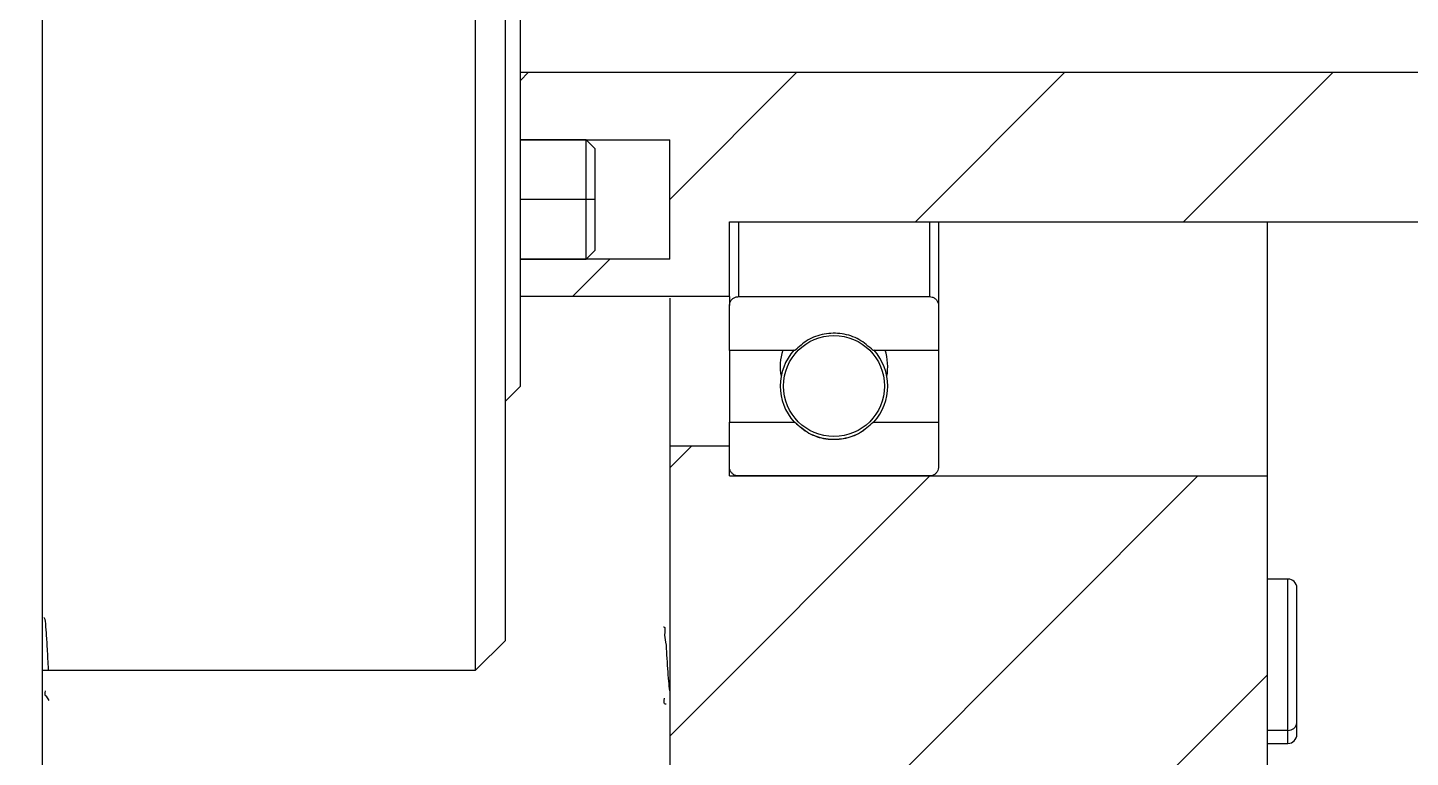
# Model space of a CAD drawing. Header units: millimetres. Extents: x 2 to 1187, y 2 to 839.
# Drawn here: x 771.55 to 794.7, y 707.91 to 720.11 of the extents above; entities that cross this region are included whole.
import ezdxf

# ---------------------------------------------------------------- set-up
doc = ezdxf.new("R2010")
doc.units = ezdxf.units.MM

# ---------------------------------------------------------------- blocks, each defined once
blk = doc.blocks.new('SW_HATCH_5')
at = {"color": 0, "linetype": 'Continuous', "lineweight": 18}
for p, q in [((-53.961, -36), (-54.092, -36.132)), ((-49.47, -36), (-51.592, -38.122)), ((-44.98, -36), (-47.48, -38.5)), ((-40.49, -36), (-42.99, -38.5)), ((-52.595, -39.125), (-53.22, -39.75)), ((-51.23, -42.25), (-51.592, -42.612)), ((-47.24, -42.75), (-51.592, -47.102)), ((-42.75, -42.75), (-51.15, -51.15)), ((-41.592, -46.082), (-46.66, -51.15))]:
    blk.add_line(p, q, dxfattribs=at)

msp = doc.modelspace()

# ---------------------------------------------------------------- linework, layer by layer
at = {"color": 7, "linetype": 'Continuous', "lineweight": 25}
for p, q in [((771.7981, 700.862), (771.7981, 724.362)), ((779.0481, 709.362), (779.0481, 724.362)), ((779.5482, 709.862), (779.5482, 724.362)), ((779.7982, 714.112), (779.7982, 724.362)), ((842.2982, 719.362), (779.7982, 719.362)), ((780.8982, 718.2371), (779.7982, 718.2371)), ((779.7982, 718.2371), (782.2982, 718.2371)), ((781.0481, 718.0871), (780.8982, 718.2371)), ((780.8982, 717.2371), (780.8982, 718.2371)), ((782.2982, 716.237), (782.2982, 718.2371)), ((781.0481, 717.2371), (781.0481, 718.0871)), ((780.8982, 717.2371), (779.7982, 717.2371)), ((780.8982, 716.237), (780.8982, 717.2371)), ((781.0481, 717.2371), (780.8982, 717.2371)), ((781.0481, 716.3871), (781.0481, 717.2371)), ((783.2982, 716.862), (842.2982, 716.862)), ((783.2982, 715.612), (783.2982, 716.862)), ((783.4481, 716.862), (783.4481, 715.612)), ((786.6482, 716.862), (786.6482, 715.612)), ((786.7982, 716.862), (786.7982, 715.462)), ((792.2982, 716.862), (792.2982, 712.6121)), ((780.8982, 716.237), (781.0481, 716.3871)), ((779.7982, 716.237), (780.8982, 716.237)), ((782.2982, 716.237), (779.7982, 716.237)), ((783.2982, 715.612), (779.7982, 715.612)), ((783.2982, 715.612), (783.2982, 715.462)), ((783.4481, 715.612), (786.6482, 715.612)), ((783.2982, 714.712), (783.2982, 715.462)), ((786.7982, 715.462), (786.7982, 714.712)), ((783.2982, 714.712), (783.2982, 713.5121)), ((784.3942, 714.712), (783.2982, 714.712)), ((786.7982, 714.712), (785.7021, 714.712)), ((786.7982, 714.712), (786.7982, 713.5121)), ((779.5482, 713.8621), (779.7982, 714.112)), ((783.2982, 713.5121), (784.3942, 713.5121)), ((783.2982, 712.762), (783.2982, 713.5121)), ((784.3942, 713.5134), (784.3942, 713.5121)), ((785.7021, 713.5134), (785.709, 713.5171)), ((785.7021, 713.5134), (785.7021, 713.5121)), ((785.7021, 713.5121), (786.7982, 713.5121)), ((786.7982, 713.5121), (786.7982, 712.762)), ((782.2982, 713.1121), (782.2982, 704.2121)), ((783.2982, 713.1121), (782.2982, 713.1121)), ((783.2982, 712.6121), (783.2982, 713.1121)), ((783.2982, 712.6121), (792.2982, 712.6121)), ((786.6482, 712.6121), (783.4481, 712.6121)), ((792.2982, 712.6121), (792.2982, 705.7123)), ((792.6482, 710.8878), (792.2982, 710.8878)), ((792.6482, 708.3563), (792.6482, 710.8878)), ((792.7982, 708.4825), (792.7982, 710.7378)), ((779.0481, 709.362), (779.5482, 709.862)), ((771.7981, 709.362), (779.0481, 709.362)), ((771.86, 708.9279), (771.9016, 708.8563)), ((792.7982, 708.2878), (792.7982, 708.4825)), ((792.6482, 708.3563), (792.2982, 708.3563)), ((792.6482, 708.1378), (792.6482, 708.3563)), ((792.2982, 708.1378), (792.6482, 708.1378))]:
    msp.add_line(p, q, dxfattribs=at)
at = {"color": 7, "linetype": 'Continuous', "lineweight": 25, "flags": 128}
msp.add_lwpolyline([(782.2981, 715.5845), (782.2981, 715.2606), (782.2981, 714.5036), (782.2981, 713.9021), (782.2981, 713.4655), (782.2981, 713.2008), (782.2982, 713.1121)], dxfattribs=at)
at = {"color": 7, "linetype": 'Continuous', "lineweight": 25}
msp.add_circle((785.0482, 714.1167), 0.8452, dxfattribs=at)
at = {"color": 7, "linetype": 'Continuous', "lineweight": 18}
msp.add_arc((812.2981, 724.362), 54.5814, 135.29029, 248.5047, dxfattribs=at)
at = {"color": 7, "linetype": 'Continuous', "lineweight": 25}
for centre, radius, start, end in [((785.0482, 714.1167), 0.9, 137.90523, 222.13508), ((785.0482, 714.4424), 0.9001, 162.43504, 190.4244), ((785.0481, 714.1167), 0.9, 317.71564, 42.22758), ((785.0481, 714.4424), 0.9001, 349.57627, 17.78461), ((792.6481, 710.7378), 0.15, 0.00054, 89.99875), ((792.6591, 708.4955), 0.1396, 265.49468, 354.63752), ((792.6481, 708.2878), 0.15, 270.00125, 359.99946)]:
    msp.add_arc(centre, radius, start, end, dxfattribs=at)
for points, knots in [([(783.2982, 715.462), (783.2982, 715.4653), (783.2986, 715.4854), (783.3076, 715.522), (783.3353, 715.5652), (783.3757, 715.5966), (783.4158, 715.6105), (783.4404, 715.6117), (783.4481, 715.612)], [0, 0, 0, 0, 0.0417783, 0.2564402, 0.4710929, 0.6857393, 0.9004047, 1, 1, 1, 1]), ([(786.6482, 715.612), (786.6625, 715.6108), (786.6936, 715.6082), (786.7375, 715.5859), (786.7733, 715.5496), (786.7946, 715.5061), (786.7971, 715.4756), (786.7982, 715.462)], [0, 0, 0, 0, 0.1826558, 0.3973152, 0.6119716, 0.8266373, 1, 1, 1, 1]), ([(785.7021, 714.712), (785.6275, 714.7789), (785.4781, 714.9126), (785.1856, 715.0052), (784.8842, 715.0008), (784.6032, 714.9024), (784.4617, 714.7735), (784.3942, 714.712)], [0, 0, 0, 0, 0.2034963, 0.4070932, 0.6106888, 0.8142843, 1, 1, 1, 1]), ([(784.3855, 713.517), (784.3841, 713.5162), (784.3784, 713.513), (784.3874, 713.5132), (784.3942, 713.5134)], [0, 0, 0, 0, 0.2476098, 1, 1, 1, 1]), ([(784.3942, 713.5134), (784.4688, 713.4466), (784.6182, 713.3129), (784.9107, 713.2203), (785.2121, 713.2248), (785.4931, 713.3232), (785.6346, 713.452), (785.7021, 713.5134)], [0, 0, 0, 0, 0.20348285, 0.40708525, 0.61068862, 0.81428272, 1, 1, 1, 1]), ([(784.3942, 713.5121), (784.4688, 713.4452), (784.6182, 713.3115), (784.9107, 713.2189), (785.2121, 713.2233), (785.4931, 713.3217), (785.6346, 713.4506), (785.7021, 713.5121)], [0, 0, 0, 0, 0.2034963, 0.4070932, 0.6106888, 0.8142843, 1, 1, 1, 1]), ([(783.4481, 712.6121), (783.4338, 712.6133), (783.4027, 712.6159), (783.3588, 712.6382), (783.323, 712.6745), (783.3017, 712.718), (783.2992, 712.7485), (783.2982, 712.762)], [0, 0, 0, 0, 0.18265214, 0.3973125, 0.61196989, 0.82663655, 1, 1, 1, 1]), ([(786.7982, 712.762), (786.7981, 712.7588), (786.7977, 712.7387), (786.7887, 712.7021), (786.761, 712.6589), (786.7206, 712.6275), (786.6805, 712.6136), (786.6559, 712.6124), (786.6482, 712.6121)], [0, 0, 0, 0, 0.0417792, 0.2564148, 0.4710722, 0.6857427, 0.9004025, 1, 1, 1, 1]), ([(771.8197, 710.2418), (771.8199, 710.2424), (771.8226, 710.2528), (771.8527, 710.1574), (771.8434, 710.1151), (771.8582, 709.9868), (771.8646, 709.8653), (771.8739, 709.7148), (771.8829, 709.5487), (771.8893, 709.4288), (771.8929, 709.3655), (771.8931, 709.362)], [0, 0, 0, 0, 0.0019786, 0.0344905, 0.169383, 0.2821083, 0.4250238, 0.5950249, 0.7859648, 0.9883766, 1, 1, 1, 1]), ([(782.1937, 710.0896), (782.1955, 710.0892), (782.228, 710.082), (782.2008, 709.9548), (782.2395, 709.8232), (782.2438, 709.6099), (782.2616, 709.3948), (782.2744, 709.1938), (782.2872, 709.0706), (782.2927, 709.0175)], [0, 0, 0, 0, 0.0049494, 0.0908874, 0.2445031, 0.4428817, 0.6560056, 0.8515739, 1, 1, 1, 1]), ([(771.8421, 709.0172), (771.8364, 708.972), (771.8306, 708.9256), (771.8591, 708.9336), (771.8599, 708.9338)], [0, 0, 0, 0, 0.97470185, 1, 1, 1, 1]), ([(782.2359, 708.796), (782.2325, 708.7947), (782.1942, 708.7804), (782.2026, 708.8417), (782.2102, 708.8973)], [0, 0, 0, 0, 0.0907064, 1, 1, 1, 1])]:
    msp.add_open_spline(points, degree=3, knots=knots, dxfattribs=at)

# ---------------------------------------------------------------- block references
at = {"color": 7, "linetype": 'Continuous', "lineweight": 18}
msp.add_blockref('SW_HATCH_5', (833.8905, 755.3621), dxfattribs=at)

doc.saveas('drawing.dxf')
